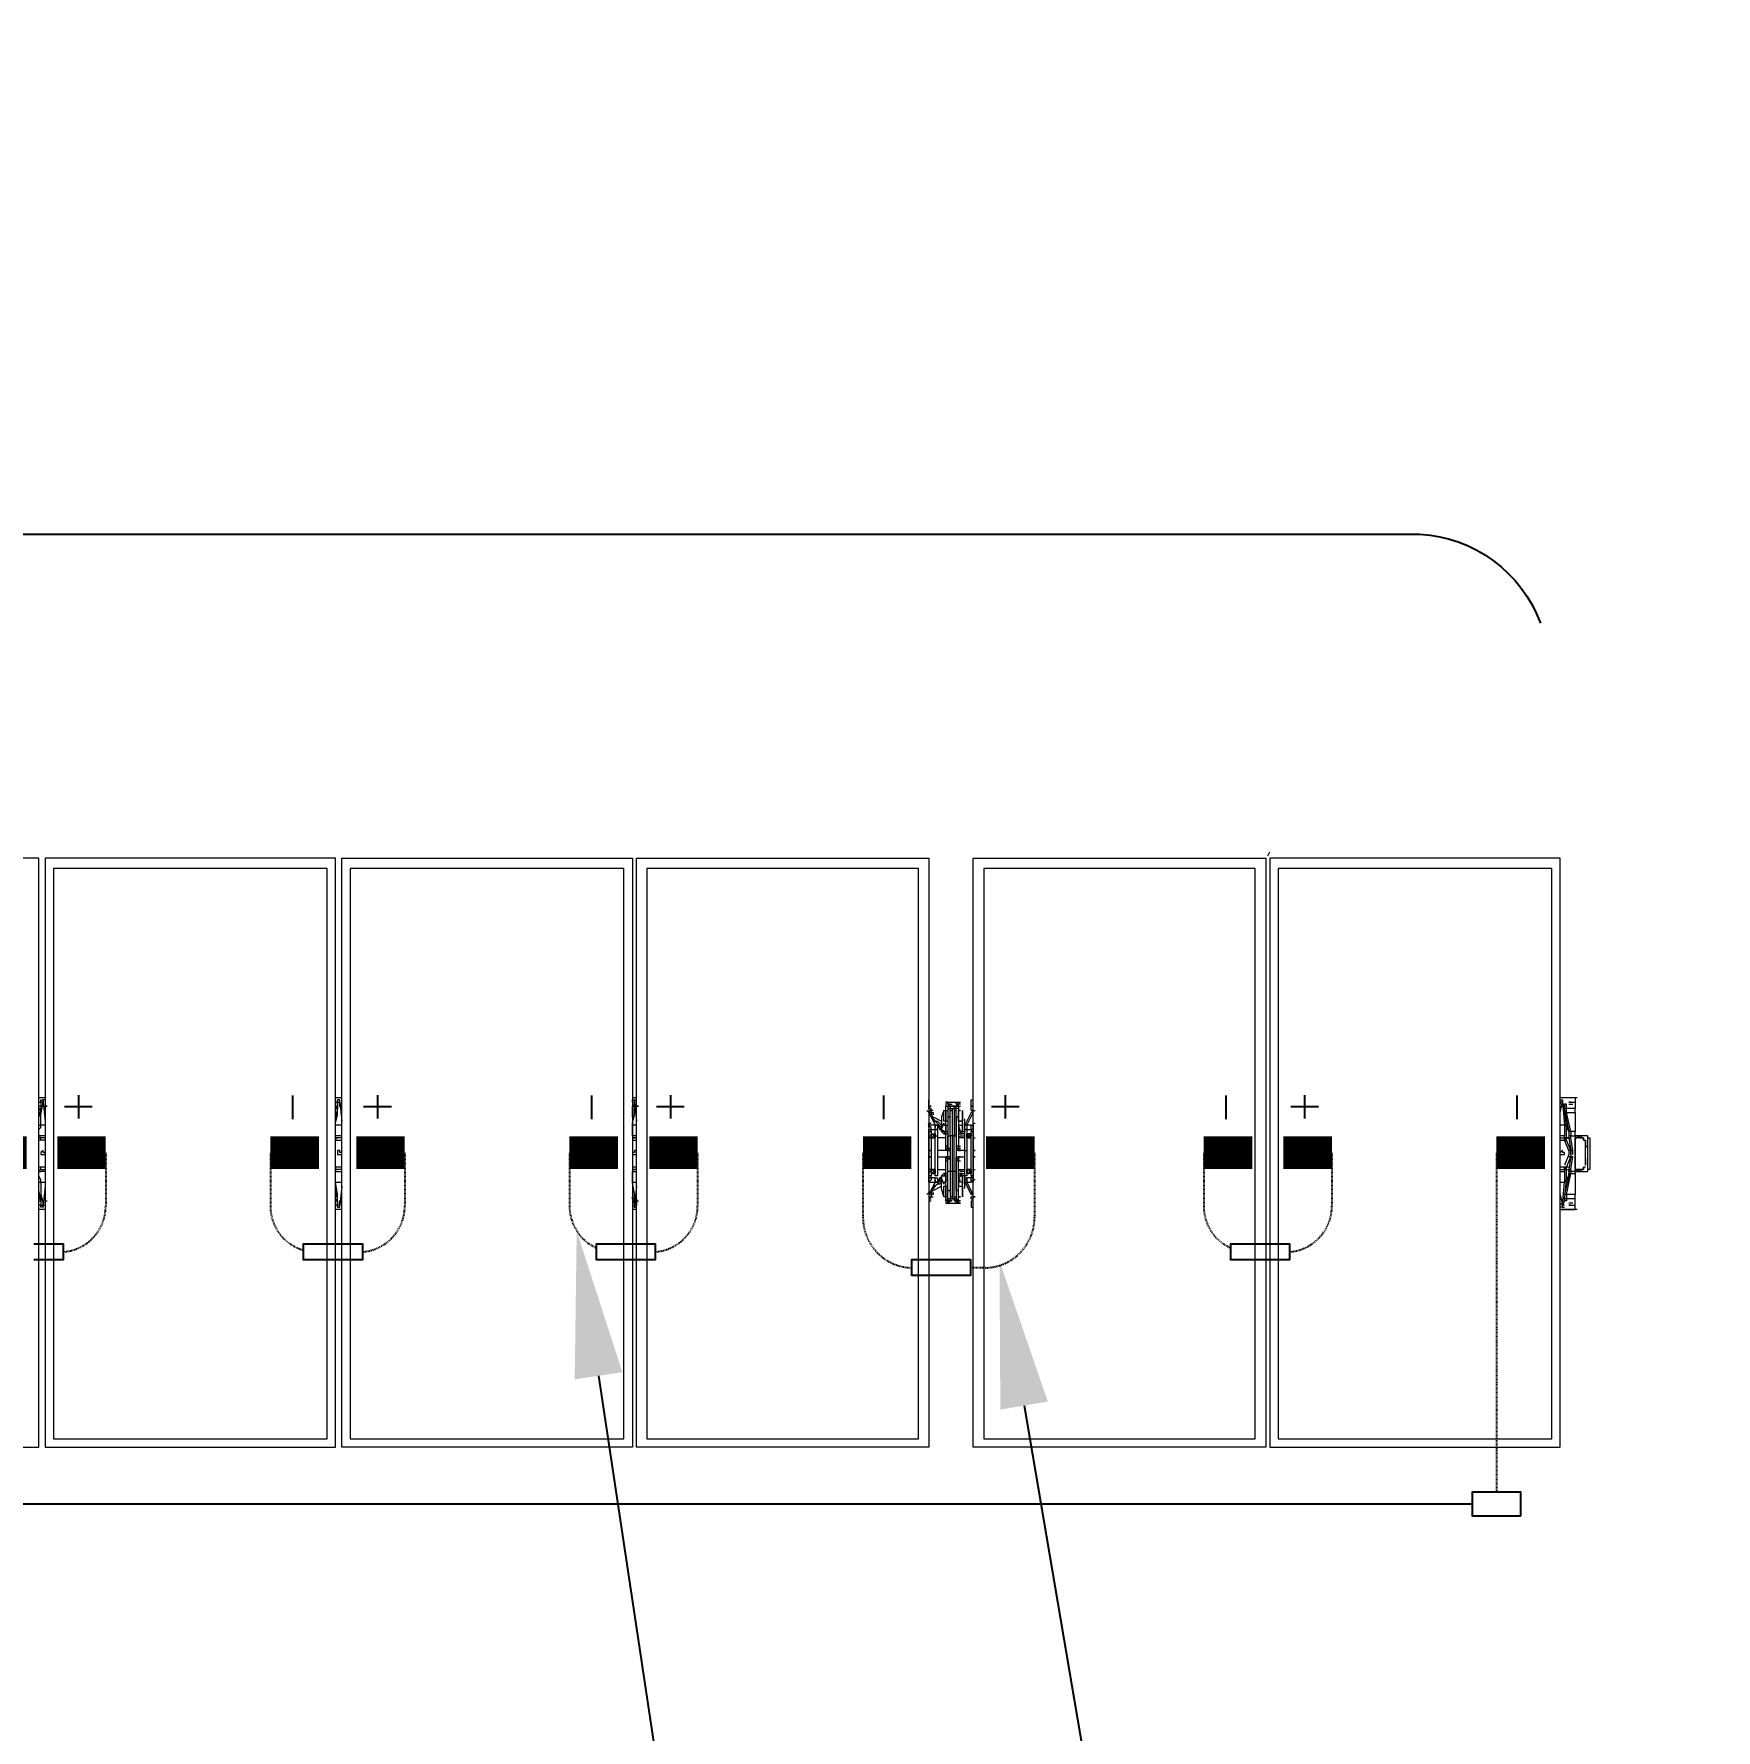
# Model space of a CAD drawing. Header units: feet. Extents: x -13743 to 68376, y -48 to 67763.
# Drawn here: x 4579.1 to 4837.6, y 7009.7 to 7270.4 of the extents above; entities that cross this region are included whole.
import ezdxf
from ezdxf import colors
from ezdxf.entities.mleader import LeaderData, LeaderLine
from ezdxf.enums import TextEntityAlignment as Align
from ezdxf.lldxf.tags import DXFTag
from ezdxf.math import Vec2, Vec3

# ---------------------------------------------------------------- set-up
doc = ezdxf.new("R2018")
doc.units = ezdxf.units.FT
doc.header["$MEASUREMENT"] = 0
doc.linetypes.add('HIDDEN', pattern=[0.375, 0.25, -0.125])
for name, color, linetype in [('E-DC HARNESS-NEG', 170, 'DC HARNESS CABLE'), ('E-HARN-COMP', 8, 'Continuous'), ('E-TRNK-CABL-NEG', 6, 'HIDDEN'), ('E-TRUNK-CABLE-POS', 6, 'HIDDEN'), ('G-ANNO-TEXT', 1, 'Continuous'), ('Polarity-Text', 7, 'Continuous')]:
    doc.layers.add(name, color=color, linetype=linetype)
doc.styles.add('NEI-A', font='arial.ttf')
doc.styles.get("Standard").update_dxf_attribs({"font": 'arial.ttf'})
tags = doc.linetypes.add('DC HARNESS CABLE', pattern='A,0.5,-0.2,["DH",Standard,S=0.1,R=0,X=-0.1,Y=-0.05],-0.2', length=0.9).pattern_tags.tags
tags[6] = DXFTag(74, 10)

# ---------------------------------------------------------------- blocks, each defined once
blk = doc.blocks.new('A$Cc93f9aa1')
at = {"color": 2, "lineweight": 5}
blk.add_lwpolyline([(13.0495, 0.4683), (13.0511, 0.4716)], dxfattribs=at)
at = {"lineweight": 5}
for points in [[(11.8462, 0), (12.0762, 0), (12.0762, 0.4666), (11.8462, 0.4666)], [(12.0812, 0), (12.3112, 0), (12.3112, 0.4666), (12.0812, 0.4666)], [(12.3045, 0.0067), (12.3045, 0.4583), (12.0878, 0.4583), (12.0878, 0.0067)], [(12.5462, 0), (12.3162, 0), (12.3162, 0.4666), (12.5462, 0.4666)], [(12.5395, 0.0067), (12.5395, 0.4583), (12.3228, 0.4583), (12.3228, 0.0067)], [(12.7811, 0.4666), (12.7811, 0), (12.5495, 0), (12.5495, 0.4666)], [(12.7728, 0.4583), (12.5578, 0.4583), (12.5578, 0.0067), (12.7728, 0.0067)], [(12.8161, 0.4666), (13.0478, 0.4666), (13.0478, 0), (12.8161, 0)], [(12.8245, 0.4583), (12.8245, 0.0067), (13.0395, 0.0067), (13.0395, 0.4583)], [(13.2811, 0.4666), (13.0511, 0.4666), (13.0511, 0), (13.2811, 0)], [(13.0578, 0.4583), (13.0578, 0.0067), (13.2745, 0.0067), (13.2745, 0.4583)], [(12.7978, 0.2717), (12.7961, 0.2717)], [(12.7928, 0.2667), (12.7945, 0.2667), (12.7945, 0.2583), (12.7928, 0.2583)], [(12.7978, 0.2617), (12.7961, 0.2617)], [(12.8045, 0.2617), (12.8028, 0.2617)], [(12.7828, 0.245), (12.7811, 0.245)], [(12.7845, 0.2483), (12.7861, 0.2483), (12.7861, 0.245), (12.7845, 0.245), (12.7828, 0.2467), (12.7828, 0.2483)], [(12.7845, 0.2483), (12.7828, 0.2467), (12.7845, 0.245), (12.7861, 0.2467)], [(12.7861, 0.2467), (12.7845, 0.2467)], [(12.7945, 0.2483), (12.7928, 0.2483), (12.7911, 0.25), (12.7928, 0.2483)], [(12.7978, 0.2467), (12.7978, 0.2183), (12.7961, 0.2183), (12.7961, 0.2467)], [(12.8011, 0.2183), (12.8011, 0.2467), (12.8028, 0.2467), (12.8028, 0.2183)], [(12.8128, 0.2483), (12.8111, 0.2467), (12.8128, 0.245), (12.8145, 0.2467)], [(13.2895, 0.25), (13.2878, 0.25)], [(12.0795, 0.235), (12.0778, 0.2333), (12.0778, 0.2317), (12.0812, 0.2317), (12.0812, 0.2333), (12.0795, 0.2333)], [(12.3145, 0.235), (12.3128, 0.235), (12.3128, 0.2317), (12.3162, 0.2317), (12.3162, 0.2333), (12.3145, 0.2333)], [(12.5478, 0.235), (12.5478, 0.2333), (12.5462, 0.2333), (12.5462, 0.2317), (12.5478, 0.2317), (12.5495, 0.2317), (12.5495, 0.2333), (12.5495, 0.235)], [(12.7828, 0.235), (12.7811, 0.235)], [(12.7828, 0.23), (12.7811, 0.23)], [(12.7978, 0.2367), (12.7961, 0.2367)], [(12.7978, 0.23), (12.7961, 0.23)], [(12.7978, 0.23), (12.7961, 0.23)], [(12.8061, 0.23), (12.8045, 0.23)], [(12.8061, 0.23), (12.8045, 0.23)], [(12.8178, 0.235), (12.8161, 0.235)], [(12.8178, 0.23), (12.8161, 0.23)], [(13.2911, 0.23), (13.2895, 0.23), (13.2878, 0.22), (13.2895, 0.22)], [(12.7828, 0.22), (12.7811, 0.22)], [(12.7861, 0.2167), (12.7861, 0.2183), (12.7861, 0.22), (12.7845, 0.22), (12.7828, 0.22), (12.7828, 0.2183), (12.7828, 0.2167), (12.7845, 0.2167)], [(12.7845, 0.22), (12.7828, 0.2183), (12.7845, 0.2167), (12.7861, 0.2183)], [(12.7861, 0.2183), (12.7845, 0.2183)], [(12.7861, 0.2183), (12.7845, 0.2183)], [(12.7911, 0.2133), (12.7911, 0.215), (12.7945, 0.215), (12.7945, 0.2117), (12.7945, 0.21), (12.7928, 0.21), (12.7928, 0.2083)], [(12.7961, 0.2167), (12.7945, 0.2167)], [(12.8128, 0.22), (12.8111, 0.2183), (12.8128, 0.2167), (12.8145, 0.2183)], [(13.2961, 0.22), (13.2945, 0.22)], [(12.7978, 0.2033), (12.7961, 0.2033)], [(12.8145, 0.21), (12.8145, 0.2133), (12.8161, 0.2133), (12.8161, 0.2117)], [(12.7961, 0.1967), (12.7961, 0.195), (12.7945, 0.195)], [(12.7995, 0.1967), (12.7978, 0.1967)], [(12.7995, 0.195), (12.7978, 0.195)], [(12.8028, 0.195), (12.8011, 0.195)]]:
    blk.add_lwpolyline(points, close=True, dxfattribs=at)
for points in [[(12.0812, 0.2767), (12.0762, 0.2767)], [(12.0762, 0.255), (12.0778, 0.255), (12.0778, 0.2633), (12.0795, 0.2733)], [(12.0812, 0.275), (12.0795, 0.275), (12.0795, 0.2733), (12.0778, 0.2733), (12.0778, 0.27), (12.0778, 0.2683)], [(12.0795, 0.27), (12.0795, 0.2733), (12.0795, 0.275)], [(12.3162, 0.2767), (12.3112, 0.2767)], [(12.3128, 0.255), (12.3112, 0.255), (12.3112, 0.2567), (12.3128, 0.2633), (12.3128, 0.2733), (12.3128, 0.27), (12.3112, 0.2683)], [(12.3145, 0.27), (12.3145, 0.2733), (12.3145, 0.275), (12.3128, 0.275), (12.3128, 0.2733), (12.3145, 0.2733)], [(12.5495, 0.2767), (12.5462, 0.2767)], [(12.5478, 0.255), (12.5462, 0.255), (12.5462, 0.2567), (12.5478, 0.2633), (12.5478, 0.2733), (12.5478, 0.275), (12.5478, 0.2733), (12.5478, 0.2717), (12.5462, 0.27), (12.5462, 0.2683)], [(12.5478, 0.275), (12.5495, 0.275)], [(12.5495, 0.27), (12.5495, 0.2733)], [(12.7811, 0.2667), (12.7828, 0.2667), (12.7828, 0.2683), (12.7811, 0.2683), (12.7811, 0.27), (12.7811, 0.275)], [(12.7811, 0.27), (12.7811, 0.27)], [(12.8045, 0.2683), (12.8028, 0.2683), (12.8011, 0.2683), (12.8011, 0.27), (12.7995, 0.27), (12.7978, 0.27), (12.7995, 0.27), (12.7978, 0.27), (12.7961, 0.2717), (12.7961, 0.2733), (12.7945, 0.2733), (12.7945, 0.27), (12.7961, 0.27), (12.7961, 0.2683), (12.7978, 0.2683), (12.7995, 0.2683), (12.7995, 0.2667)], [(12.7961, 0.27), (12.7945, 0.27), (12.7961, 0.27), (12.7978, 0.27), (12.7961, 0.27), (12.7978, 0.27), (12.7978, 0.2683), (12.7961, 0.2683), (12.7961, 0.2467)], [(12.7961, 0.2383), (12.7945, 0.2383), (12.7945, 0.2617), (12.7945, 0.27)], [(12.7961, 0.2733), (12.7978, 0.2733), (12.8028, 0.2733), (12.8045, 0.2733), (12.8061, 0.2733)], [(12.7961, 0.27), (12.7961, 0.27)], [(12.7978, 0.2717), (12.7995, 0.2717)], [(12.7978, 0.2667), (12.7995, 0.2667), (12.7995, 0.2467), (12.7978, 0.2467), (12.7978, 0.2683), (12.7995, 0.2683), (12.8011, 0.2683), (12.8028, 0.2683), (12.8028, 0.27), (12.8011, 0.27), (12.8028, 0.27), (12.8011, 0.27), (12.8028, 0.27), (12.8045, 0.27), (12.8028, 0.27), (12.8045, 0.27), (12.8061, 0.27)], [(12.8061, 0.2717), (12.8045, 0.2717), (12.8028, 0.27), (12.8045, 0.27), (12.8045, 0.2733), (12.8045, 0.2717)], [(12.8028, 0.2717), (12.8045, 0.2717), (12.8028, 0.2717)], [(12.8045, 0.27), (12.8045, 0.2617), (12.8045, 0.2383), (12.8028, 0.2383)], [(12.8028, 0.27), (12.8028, 0.27)], [(12.8111, 0.255), (12.8095, 0.255), (12.8111, 0.255), (12.8111, 0.2533), (12.8111, 0.2517), (12.8145, 0.2517), (12.8145, 0.255), (12.8111, 0.255), (12.8161, 0.265), (12.8145, 0.265), (12.8161, 0.2667), (12.8145, 0.2667), (12.8145, 0.27), (12.8145, 0.275), (12.8161, 0.275)], [(12.8145, 0.27), (12.8145, 0.27)], [(13.2928, 0.2767), (13.2811, 0.2767)], [(13.2828, 0.27), (13.2828, 0.2733), (13.2811, 0.2733), (13.2811, 0.2717)], [(13.2945, 0.2767), (13.2928, 0.2767), (13.2928, 0.2683), (13.2861, 0.2683), (13.2861, 0.2717), (13.2845, 0.2717), (13.2845, 0.27), (13.2828, 0.2733), (13.2845, 0.255), (13.2861, 0.255), (13.2861, 0.2533), (13.2845, 0.27), (13.2845, 0.2683), (13.2845, 0.2667), (13.2861, 0.265), (13.2861, 0.2683), (13.2845, 0.2683)], [(13.2828, 0.2733), (13.2828, 0.275), (13.2828, 0.2733)], [(13.2895, 0.2733), (13.2878, 0.2733), (13.2911, 0.2733), (13.2928, 0.2733)], [(13.2878, 0.2717), (13.2911, 0.2717)], [(12.7861, 0.2117), (12.7861, 0.2133), (12.7828, 0.2133), (12.7828, 0.2117), (12.7811, 0.21), (12.7811, 0.2133), (12.7828, 0.2133), (12.7828, 0.215), (12.7811, 0.215), (12.7811, 0.25), (12.7828, 0.25), (12.7828, 0.2517), (12.7828, 0.2533), (12.7811, 0.255), (12.7811, 0.2533), (12.7811, 0.255), (12.7811, 0.2517), (12.7861, 0.2517), (12.7861, 0.2533), (12.7861, 0.255), (12.7828, 0.265), (12.7811, 0.265), (12.7795, 0.2667)], [(12.7811, 0.2667), (12.7811, 0.2667)], [(12.7811, 0.265), (12.7861, 0.255), (12.7811, 0.255), (12.7811, 0.2567)], [(12.7845, 0.2667), (12.7828, 0.2667), (12.7828, 0.2633), (12.7828, 0.265), (12.7845, 0.265), (12.7845, 0.2633)], [(12.7845, 0.2617), (12.7911, 0.2583), (12.7911, 0.2567)], [(12.7861, 0.2583), (12.7911, 0.2533)], [(12.7928, 0.2667), (12.7911, 0.2617), (12.7911, 0.25), (12.7911, 0.2517)], [(12.7911, 0.26), (12.7911, 0.25), (12.7928, 0.25), (12.7945, 0.2483), (12.7961, 0.2483)], [(12.7945, 0.255), (12.7945, 0.25), (12.7928, 0.25), (12.7911, 0.2517), (12.7928, 0.2567), (12.7928, 0.255), (12.7945, 0.255), (12.7945, 0.2583)], [(12.7928, 0.2667), (12.7928, 0.2667)], [(12.7928, 0.26), (12.7928, 0.26)], [(12.7945, 0.2667), (12.7961, 0.2667)], [(12.8028, 0.2467), (12.8028, 0.2683), (12.8011, 0.2683), (12.8011, 0.2467), (12.7995, 0.2467), (12.7995, 0.2183), (12.7978, 0.2183), (12.7978, 0.1967), (12.7961, 0.1967), (12.7961, 0.2183)], [(12.8011, 0.2667), (12.8028, 0.2667)], [(12.8078, 0.2517), (12.8078, 0.25), (12.8078, 0.2617), (12.8078, 0.2667), (12.8078, 0.2583), (12.8045, 0.2583), (12.8045, 0.2667), (12.8061, 0.2667), (12.8045, 0.2667)], [(12.8045, 0.2583), (12.8045, 0.255), (12.8078, 0.255), (12.8078, 0.2567), (12.8078, 0.2583)], [(12.8078, 0.2567), (12.8078, 0.2517), (12.8078, 0.25), (12.8061, 0.25), (12.8045, 0.255)], [(12.8061, 0.2667), (12.8061, 0.2667)], [(12.8061, 0.25), (12.8061, 0.2483), (12.8078, 0.25), (12.8061, 0.2483), (12.8078, 0.25), (12.8095, 0.25), (12.8095, 0.26)], [(12.8078, 0.26), (12.8078, 0.26)], [(12.8145, 0.265), (12.8095, 0.255), (12.8111, 0.255), (12.8111, 0.2533)], [(12.8145, 0.2667), (12.8145, 0.2667)], [(12.8161, 0.2567), (12.8161, 0.255)], [(13.2845, 0.2667), (13.2878, 0.25), (13.2895, 0.25), (13.2861, 0.265), (13.2928, 0.265), (13.2928, 0.2683)], [(13.2928, 0.265), (13.2928, 0.25), (13.2895, 0.25), (13.2895, 0.2467), (13.2878, 0.2467), (13.2878, 0.245), (13.2861, 0.245), (13.2878, 0.245), (13.2895, 0.245), (13.2895, 0.2467), (13.2928, 0.2467), (13.2928, 0.25)], [(12.0812, 0.2467), (12.0778, 0.2467), (12.0762, 0.2467), (12.0762, 0.2517), (12.0778, 0.2533), (12.0778, 0.255)], [(12.0762, 0.2467), (12.0778, 0.2467)], [(12.0812, 0.245), (12.0778, 0.245), (12.0762, 0.245)], [(12.0812, 0.2433), (12.0778, 0.2433), (12.0762, 0.2433)], [(12.0778, 0.2433), (12.0778, 0.245)], [(12.3128, 0.2467), (12.3112, 0.2467), (12.3112, 0.255)], [(12.3162, 0.2467), (12.3112, 0.2467)], [(12.3162, 0.245), (12.3112, 0.245), (12.3128, 0.245)], [(12.3112, 0.245), (12.3112, 0.2433), (12.3162, 0.2433)], [(12.5478, 0.2467), (12.5462, 0.2467), (12.5462, 0.255)], [(12.5495, 0.2467), (12.5462, 0.2467)], [(12.5495, 0.245), (12.5462, 0.245), (12.5478, 0.245)], [(12.5462, 0.245), (12.5462, 0.2433), (12.5495, 0.2433)], [(12.7795, 0.255), (12.7795, 0.255)], [(12.7811, 0.25), (12.7811, 0.2517)], [(12.7811, 0.2467), (12.7828, 0.2467), (12.7828, 0.2483), (12.7845, 0.2483), (12.7861, 0.2483), (12.7861, 0.2467), (12.7878, 0.2467)], [(12.7828, 0.2483), (12.7828, 0.2483)], [(12.7828, 0.2467), (12.7828, 0.245), (12.7845, 0.245), (12.7861, 0.245), (12.7861, 0.2467), (12.7845, 0.2467), (12.7861, 0.2467), (12.7845, 0.2467), (12.7861, 0.2467), (12.7845, 0.2467), (12.7861, 0.2467), (12.7845, 0.2467)], [(12.7828, 0.2467), (12.7828, 0.2467)], [(12.7828, 0.245), (12.7828, 0.245)], [(12.7845, 0.2483), (12.7845, 0.2483)], [(12.7845, 0.245), (12.7845, 0.245)], [(12.7895, 0.2533), (12.7878, 0.2533), (12.7895, 0.2533), (12.7895, 0.2517), (12.7911, 0.2517), (12.7878, 0.255), (12.7878, 0.2517), (12.7861, 0.2517), (12.7878, 0.2517), (12.7878, 0.215), (12.7861, 0.215)], [(12.7861, 0.255), (12.7878, 0.255), (12.7861, 0.255), (12.7861, 0.2533)], [(12.7861, 0.2483), (12.7861, 0.2483)], [(12.7861, 0.2467), (12.7861, 0.2467)], [(12.7861, 0.245), (12.7861, 0.245)], [(12.7945, 0.245), (12.7878, 0.245)], [(12.7945, 0.2467), (12.7945, 0.2483), (12.7961, 0.2483), (12.7945, 0.2483), (12.7945, 0.25)], [(12.8095, 0.2483), (12.8045, 0.2483), (12.8061, 0.2483), (12.8078, 0.2483), (12.8061, 0.2483), (12.8078, 0.2483)], [(12.8095, 0.245), (12.8045, 0.245), (12.8061, 0.2467), (12.8095, 0.2467)], [(12.8145, 0.255), (12.8161, 0.255), (12.8161, 0.2533), (12.8161, 0.255), (12.8161, 0.2533), (12.8161, 0.2517), (12.8145, 0.2517), (12.8145, 0.25), (12.8161, 0.25), (12.8161, 0.215), (12.8145, 0.215), (12.8145, 0.2133), (12.8111, 0.2133), (12.8111, 0.2117), (12.8111, 0.21), (12.8095, 0.21), (12.8145, 0.2), (12.8161, 0.2), (12.8145, 0.2017)], [(12.8111, 0.215), (12.8095, 0.215), (12.8095, 0.2517), (12.8111, 0.2517), (12.8095, 0.2517), (12.8095, 0.255)], [(12.8095, 0.2517), (12.8095, 0.2517)], [(12.8111, 0.2517), (12.8111, 0.2517)], [(12.8111, 0.2467), (12.8111, 0.245), (12.8111, 0.2483), (12.8128, 0.2483), (12.8111, 0.2483), (12.8111, 0.2467), (12.8128, 0.2467), (12.8145, 0.2467), (12.8128, 0.245), (12.8111, 0.245), (12.8128, 0.245), (12.8145, 0.245), (12.8145, 0.2467), (12.8128, 0.2467), (12.8145, 0.2467), (12.8128, 0.2467), (12.8145, 0.2467), (12.8128, 0.2467), (12.8145, 0.2467), (12.8128, 0.2467), (12.8145, 0.2467), (12.8145, 0.2483), (12.8128, 0.2483), (12.8145, 0.2483), (12.8145, 0.2467)], [(12.8111, 0.2483), (12.8111, 0.2483)], [(12.8111, 0.2467), (12.8111, 0.2467)], [(12.8111, 0.245), (12.8111, 0.245)], [(12.8128, 0.2483), (12.8128, 0.2483)], [(12.8128, 0.245), (12.8128, 0.245)], [(12.8145, 0.2483), (12.8145, 0.2483)], [(12.8145, 0.2467), (12.8145, 0.2467)], [(12.8145, 0.245), (12.8145, 0.245)], [(12.8161, 0.2517), (12.8161, 0.25)], [(12.8161, 0.245), (12.8178, 0.245)], [(12.8178, 0.255), (12.8178, 0.255)], [(13.2845, 0.255), (13.2845, 0.2467), (13.2811, 0.2467)], [(13.2811, 0.245), (13.2845, 0.245), (13.2861, 0.245), (13.2861, 0.2533), (13.2878, 0.25), (13.2878, 0.2467)], [(13.2811, 0.2433), (13.2845, 0.2433), (13.2845, 0.245), (13.2845, 0.2433), (13.2845, 0.245)], [(13.2895, 0.2317), (13.2895, 0.235), (13.2861, 0.2433), (13.2861, 0.245), (13.2845, 0.245), (13.2845, 0.2467)], [(13.2878, 0.235), (13.2845, 0.2433), (13.2861, 0.2433), (13.2845, 0.2433), (13.2861, 0.2433), (13.2861, 0.245), (13.2845, 0.245), (13.2861, 0.245)], [(13.2878, 0.245), (13.2895, 0.235), (13.2911, 0.235), (13.2895, 0.235), (13.2895, 0.23), (13.2878, 0.23)], [(13.2911, 0.2317), (13.2911, 0.235), (13.2895, 0.245)], [(13.2945, 0.2467), (13.2928, 0.2467), (13.2945, 0.2467), (13.2961, 0.245), (13.2978, 0.245), (13.2961, 0.245), (13.2928, 0.245), (13.2928, 0.2183), (13.2945, 0.2183), (13.2945, 0.22), (13.2961, 0.22), (13.2961, 0.2183), (13.2961, 0.22), (13.2978, 0.22), (13.2995, 0.22), (13.2995, 0.2217)], [(13.2978, 0.2467), (13.2961, 0.2467), (13.2945, 0.2467), (13.2928, 0.2467), (13.2928, 0.245), (13.2945, 0.245)], [(13.2928, 0.2467), (13.2961, 0.2467), (13.2978, 0.2467), (13.2978, 0.245), (13.2995, 0.245), (13.2995, 0.2433), (13.3011, 0.2433)], [(13.2928, 0.22), (13.2928, 0.2233), (13.2928, 0.2417), (13.2928, 0.245)], [(13.3028, 0.2467), (13.2995, 0.2467), (13.2945, 0.2467), (13.2961, 0.2467), (13.2961, 0.245)], [(13.2995, 0.2433), (13.2995, 0.245), (13.2978, 0.245), (13.2961, 0.245), (13.2961, 0.2467)], [(13.2995, 0.245), (13.2978, 0.245)], [(13.3011, 0.2283), (13.3011, 0.2233), (13.3011, 0.2433), (13.3011, 0.2383)], [(13.3028, 0.245), (13.3045, 0.245), (13.3045, 0.22), (13.3028, 0.22)], [(12.7978, 0.235), (12.7961, 0.235), (12.7945, 0.235), (12.7945, 0.2367), (12.7945, 0.2383), (12.7945, 0.2367), (12.7961, 0.235), (12.7878, 0.235), (12.7878, 0.23), (12.7961, 0.23), (12.7945, 0.2283), (12.7945, 0.2267), (12.7945, 0.23), (12.7961, 0.23), (12.7945, 0.23)], [(12.8028, 0.23), (12.8095, 0.23), (12.8095, 0.235), (12.8028, 0.235)], [(12.8061, 0.235), (12.8045, 0.235), (12.8045, 0.2383), (12.8061, 0.2383)], [(12.8045, 0.2383), (12.8045, 0.2367), (12.8061, 0.2367), (12.8045, 0.2367), (12.8045, 0.235)], [(12.8045, 0.2267), (12.8045, 0.23), (12.8045, 0.2267), (12.8061, 0.2267)], [(12.8095, 0.235), (12.8111, 0.235)], [(13.2811, 0.2317), (13.2845, 0.2317), (13.2845, 0.2333), (13.2828, 0.2333), (13.2828, 0.235), (13.2811, 0.2333)], [(13.2895, 0.235), (13.2878, 0.235), (13.2878, 0.2317), (13.2845, 0.2233)], [(13.2878, 0.2217), (13.2861, 0.2217), (13.2895, 0.23), (13.2911, 0.23)], [(13.3011, 0.2267), (13.3011, 0.2283), (13.3011, 0.2383), (13.3028, 0.2383)], [(13.3011, 0.2367), (13.3011, 0.2383), (13.3011, 0.2367)], [(12.0812, 0.2217), (12.0778, 0.2217), (12.0762, 0.2217)], [(12.0762, 0.22), (12.0778, 0.22), (12.0812, 0.22)], [(12.0778, 0.21), (12.0778, 0.2117), (12.0762, 0.215), (12.0762, 0.2183), (12.0778, 0.2183), (12.0762, 0.2183)], [(12.0778, 0.22), (12.0778, 0.2217)], [(12.0812, 0.2183), (12.0778, 0.2183)], [(12.3162, 0.2217), (12.3112, 0.2217), (12.3112, 0.22)], [(12.3162, 0.22), (12.3112, 0.22), (12.3128, 0.22)], [(12.3145, 0.1917), (12.3128, 0.1917), (12.3128, 0.2), (12.3112, 0.21), (12.3112, 0.2183), (12.3128, 0.2183)], [(12.3112, 0.2183), (12.3162, 0.2183)], [(12.5495, 0.2217), (12.5462, 0.2217), (12.5462, 0.22)], [(12.5495, 0.22), (12.5462, 0.22), (12.5478, 0.22)], [(12.5478, 0.1917), (12.5478, 0.2), (12.5462, 0.21), (12.5462, 0.2183), (12.5478, 0.2183)], [(12.5462, 0.2183), (12.5495, 0.2183)], [(12.7811, 0.2183), (12.7828, 0.2183), (12.7828, 0.22), (12.7845, 0.22), (12.7861, 0.22), (12.7861, 0.2183), (12.7861, 0.2167), (12.7845, 0.2167), (12.7828, 0.2183)], [(12.7811, 0.2133), (12.7811, 0.215)], [(12.7828, 0.22), (12.7828, 0.22)], [(12.7828, 0.2183), (12.7828, 0.2183)], [(12.7828, 0.2167), (12.7828, 0.2167)], [(12.7845, 0.22), (12.7845, 0.22)], [(12.7845, 0.2183), (12.7861, 0.2183)], [(12.7845, 0.2183), (12.7861, 0.2183)], [(12.7845, 0.2183), (12.7861, 0.2183)], [(12.7845, 0.2183), (12.7861, 0.2183)], [(12.7845, 0.2183), (12.7861, 0.2183)], [(12.7845, 0.2167), (12.7845, 0.2167)], [(12.7861, 0.22), (12.7861, 0.22)], [(12.7861, 0.2183), (12.7861, 0.2183)], [(12.7861, 0.2167), (12.7861, 0.2167)], [(12.7861, 0.215), (12.7861, 0.215)], [(12.7878, 0.22), (12.7945, 0.22)], [(12.7878, 0.215), (12.7878, 0.215)], [(12.7911, 0.205), (12.7911, 0.215), (12.7928, 0.2167), (12.7945, 0.2167), (12.7928, 0.2167), (12.7911, 0.215)], [(12.7928, 0.1983), (12.7911, 0.205), (12.7911, 0.215), (12.7911, 0.2133)], [(12.7945, 0.215), (12.7945, 0.2167), (12.7928, 0.215)], [(12.7945, 0.195), (12.7945, 0.1933), (12.7961, 0.1933), (12.7961, 0.195), (12.7945, 0.195), (12.7945, 0.2033), (12.7945, 0.2267), (12.7961, 0.2267)], [(12.7961, 0.2167), (12.7945, 0.2167), (12.7945, 0.2183)], [(12.7961, 0.1933), (12.8028, 0.1933), (12.8045, 0.1933), (12.8028, 0.1933), (12.8028, 0.195), (12.8011, 0.195), (12.8028, 0.195), (12.8045, 0.195), (12.8045, 0.2033), (12.8028, 0.2033), (12.8045, 0.2033), (12.8045, 0.2267), (12.8028, 0.2267)], [(12.8028, 0.2183), (12.8028, 0.1967), (12.8011, 0.1967), (12.8011, 0.2183), (12.7995, 0.2183), (12.7995, 0.1983), (12.7978, 0.1983)], [(12.8095, 0.2183), (12.8061, 0.2183), (12.8045, 0.22), (12.8095, 0.22)], [(12.8095, 0.205), (12.8095, 0.215), (12.8078, 0.215), (12.8061, 0.2167), (12.8045, 0.2167), (12.8095, 0.2167)], [(12.8045, 0.21), (12.8045, 0.2067), (12.8078, 0.2067), (12.8078, 0.2083), (12.8078, 0.21), (12.8061, 0.21), (12.8045, 0.2117), (12.8061, 0.215), (12.8078, 0.215), (12.8078, 0.2083)], [(12.8061, 0.215), (12.8061, 0.2167), (12.8078, 0.2167), (12.8061, 0.2167), (12.8078, 0.215), (12.8061, 0.2167), (12.8078, 0.2167)], [(12.8078, 0.2067), (12.8078, 0.1983), (12.8078, 0.215), (12.8078, 0.2133)], [(12.8095, 0.215), (12.8095, 0.215)], [(12.8128, 0.2183), (12.8145, 0.2183), (12.8128, 0.2183), (12.8145, 0.2183), (12.8128, 0.2183), (12.8145, 0.2183), (12.8128, 0.2183), (12.8145, 0.2183), (12.8128, 0.2183), (12.8145, 0.2183), (12.8145, 0.22), (12.8128, 0.22), (12.8111, 0.22), (12.8111, 0.2183), (12.8111, 0.2167), (12.8128, 0.2167), (12.8145, 0.2183), (12.8145, 0.2167), (12.8128, 0.2167), (12.8111, 0.2167), (12.8111, 0.2183), (12.8111, 0.22), (12.8128, 0.22), (12.8145, 0.22), (12.8145, 0.2183)], [(12.8111, 0.22), (12.8111, 0.22)], [(12.8111, 0.2183), (12.8111, 0.2183)], [(12.8111, 0.2167), (12.8111, 0.2167)], [(12.8111, 0.215), (12.8111, 0.215)], [(12.8128, 0.22), (12.8128, 0.22)], [(12.8128, 0.2167), (12.8128, 0.2167)], [(12.8145, 0.22), (12.8145, 0.22)], [(12.8145, 0.2183), (12.8145, 0.2183)], [(12.8145, 0.2167), (12.8145, 0.2167)], [(12.8161, 0.22), (12.8178, 0.22)], [(12.8161, 0.215), (12.8161, 0.2133)], [(13.2861, 0.2217), (13.2845, 0.2217), (13.2845, 0.22), (13.2845, 0.2217), (13.2811, 0.2217)], [(13.2811, 0.22), (13.2845, 0.22), (13.2861, 0.22), (13.2878, 0.22)], [(13.2811, 0.2183), (13.2845, 0.2183)], [(13.2828, 0.1917), (13.2845, 0.21), (13.2861, 0.2117), (13.2861, 0.22), (13.2878, 0.22), (13.2895, 0.22), (13.2895, 0.2183), (13.2878, 0.2183), (13.2878, 0.22), (13.2878, 0.215), (13.2878, 0.2167), (13.2895, 0.2167), (13.2878, 0.2167), (13.2878, 0.215), (13.2845, 0.2), (13.2861, 0.2), (13.2895, 0.2167), (13.2928, 0.2167), (13.2928, 0.2)], [(13.2845, 0.2217), (13.2845, 0.22), (13.2861, 0.22), (13.2861, 0.2217), (13.2845, 0.2217), (13.2861, 0.2217), (13.2845, 0.22), (13.2861, 0.22), (13.2845, 0.22), (13.2845, 0.2183), (13.2845, 0.21)], [(13.2845, 0.1967), (13.2845, 0.195), (13.2861, 0.2117), (13.2878, 0.215), (13.2895, 0.215)], [(13.2928, 0.2167), (13.2928, 0.2183), (13.2895, 0.2183), (13.2895, 0.2167)], [(13.3011, 0.2217), (13.2995, 0.2217), (13.2995, 0.22), (13.2978, 0.22), (13.2978, 0.2183), (13.2961, 0.2183), (13.2928, 0.2183), (13.2945, 0.2183), (13.2995, 0.2183), (13.3028, 0.2183)], [(13.2945, 0.22), (13.2928, 0.22), (13.2961, 0.22), (13.2978, 0.22), (13.2961, 0.22), (13.2978, 0.22), (13.2995, 0.22)], [(13.2928, 0.2183), (13.2945, 0.2183)], [(12.0762, 0.21), (12.0778, 0.21), (12.0778, 0.2), (12.0795, 0.1933), (12.0795, 0.1917), (12.0812, 0.1917)], [(12.7795, 0.21), (12.7795, 0.21)], [(12.7811, 0.2017), (12.7795, 0.2)], [(12.7811, 0.2117), (12.7811, 0.21), (12.7861, 0.21), (12.7811, 0.2), (12.7828, 0.2), (12.7861, 0.21), (12.7861, 0.2117), (12.7861, 0.21), (12.7878, 0.21), (12.7911, 0.2133), (12.7895, 0.2133), (12.7895, 0.2117), (12.7878, 0.2117), (12.7895, 0.2117)], [(12.7845, 0.2017), (12.7845, 0.2), (12.7828, 0.2), (12.7828, 0.2017), (12.7828, 0.1983), (12.7845, 0.1983)], [(12.7845, 0.2033), (12.7911, 0.2067), (12.7911, 0.2083)], [(12.7861, 0.2133), (12.7878, 0.2133), (12.7878, 0.21), (12.7861, 0.21)], [(12.7861, 0.2067), (12.7911, 0.2117)], [(12.7945, 0.2067), (12.7945, 0.1983), (12.7928, 0.1983), (12.7928, 0.2067), (12.7945, 0.2067), (12.7945, 0.21)], [(12.7928, 0.205), (12.7928, 0.205)], [(12.8045, 0.1983), (12.8061, 0.1983), (12.8045, 0.1983), (12.8045, 0.2067)], [(12.8078, 0.205), (12.8078, 0.205)], [(12.8111, 0.2117), (12.8095, 0.2117), (12.8095, 0.21), (12.8095, 0.2133), (12.8111, 0.2133)], [(12.8095, 0.21), (12.8111, 0.21)], [(12.8161, 0.2), (12.8111, 0.21), (12.8145, 0.21)], [(12.8178, 0.2117), (12.8161, 0.2117), (12.8161, 0.21)], [(12.8178, 0.21), (12.8178, 0.21)], [(12.0812, 0.1883), (12.0762, 0.1883)], [(12.0778, 0.1967), (12.0778, 0.195), (12.0778, 0.1917), (12.0795, 0.1917), (12.0795, 0.19), (12.0795, 0.1917), (12.0795, 0.195)], [(12.3112, 0.1967), (12.3128, 0.195), (12.3128, 0.19), (12.3145, 0.19), (12.3145, 0.1917), (12.3145, 0.195)], [(12.3162, 0.1883), (12.3112, 0.1883)], [(12.5462, 0.1967), (12.5462, 0.195), (12.5478, 0.1933), (12.5478, 0.19), (12.5495, 0.19)], [(12.5495, 0.1883), (12.5462, 0.1883)], [(12.5495, 0.195), (12.5495, 0.1917), (12.5478, 0.1917), (12.5478, 0.19)], [(12.7811, 0.1983), (12.7828, 0.1983), (12.7811, 0.1967)], [(12.7811, 0.1983), (12.7811, 0.1983)], [(12.7811, 0.195), (12.7811, 0.19)], [(12.7811, 0.195), (12.7811, 0.195)], [(12.7945, 0.1983), (12.7961, 0.1983)], [(12.7978, 0.1933), (12.7961, 0.1933), (12.7978, 0.1933), (12.7961, 0.1933), (12.7978, 0.195), (12.7995, 0.195), (12.7978, 0.195), (12.7978, 0.1967)], [(12.7978, 0.195), (12.7961, 0.195), (12.7961, 0.1967)], [(12.7995, 0.1983), (12.7995, 0.1967), (12.8011, 0.1967), (12.8028, 0.1967), (12.8011, 0.1967), (12.8011, 0.195), (12.8028, 0.195), (12.8045, 0.1933), (12.8061, 0.1933), (12.8045, 0.1933), (12.8028, 0.1933)], [(12.8011, 0.1983), (12.8028, 0.1983)], [(12.8028, 0.195), (12.8028, 0.1967), (12.8028, 0.195), (12.8045, 0.195), (12.8045, 0.1933)], [(12.8061, 0.195), (12.8045, 0.195), (12.8028, 0.1967)], [(12.8145, 0.1967), (12.8145, 0.1983), (12.8161, 0.1983)], [(12.8145, 0.1983), (12.8145, 0.1983)], [(12.8145, 0.195), (12.8145, 0.19), (12.8161, 0.19)], [(13.2811, 0.1933), (13.2828, 0.1917), (13.2828, 0.19), (13.2845, 0.19)], [(13.2811, 0.1883), (13.2928, 0.1883)], [(13.2945, 0.1883), (13.2928, 0.1883), (13.2928, 0.1967), (13.2861, 0.1967), (13.2861, 0.195), (13.2845, 0.195), (13.2828, 0.1917), (13.2828, 0.19)], [(13.2845, 0.1917), (13.2828, 0.1917), (13.2828, 0.195)], [(13.2928, 0.1967), (13.2928, 0.2), (13.2861, 0.2), (13.2861, 0.1967), (13.2845, 0.1967), (13.2845, 0.1983)], [(13.2911, 0.1933), (13.2878, 0.1933)], [(13.2895, 0.1917), (13.2878, 0.1917), (13.2911, 0.1917), (13.2928, 0.1917)]]:
    blk.add_lwpolyline(points, dxfattribs=at)
at = {"color": 8, "lineweight": 5, "true_color": 0x808080}
for points in [[(12.0812, 0.2767), (12.0762, 0.2767)], [(12.0762, 0.2733), (12.0778, 0.2733), (12.0778, 0.275), (12.0795, 0.275)], [(12.0762, 0.27), (12.0778, 0.27), (12.0778, 0.2683), (12.0762, 0.2617)], [(12.0795, 0.2733), (12.0795, 0.2733)], [(12.0795, 0.2733), (12.0812, 0.2583)], [(12.0812, 0.2683), (12.0812, 0.27)], [(12.3162, 0.2767), (12.3112, 0.2767)], [(12.3112, 0.2733), (12.3128, 0.2733), (12.3128, 0.275)], [(12.3112, 0.27), (12.3128, 0.27), (12.3128, 0.2683), (12.3112, 0.2617)], [(12.3145, 0.2733), (12.3145, 0.2733)], [(12.3145, 0.2733), (12.3162, 0.2583)], [(12.3162, 0.2683), (12.3145, 0.27)], [(12.5495, 0.2767), (12.5462, 0.2767)], [(12.5462, 0.2733), (12.5462, 0.275), (12.5478, 0.275)], [(12.5462, 0.2617), (12.5462, 0.27), (12.5478, 0.27)], [(12.5478, 0.2733), (12.5495, 0.2583)], [(12.5495, 0.2733), (12.5495, 0.2733)], [(12.5495, 0.2683), (12.5495, 0.27)], [(12.7945, 0.2617), (12.7945, 0.27)], [(12.7961, 0.2733), (12.7961, 0.2717)], [(12.7961, 0.2717), (12.7961, 0.2717)], [(12.7961, 0.27), (12.7978, 0.27), (12.7995, 0.27), (12.7978, 0.27), (12.7995, 0.27), (12.8011, 0.27), (12.8028, 0.27), (12.8011, 0.27)], [(12.8028, 0.2717), (12.8028, 0.2733)], [(12.8028, 0.2717), (12.8028, 0.2717)], [(12.8028, 0.27), (12.8045, 0.27), (12.8045, 0.2617)], [(13.2928, 0.2767), (13.2811, 0.2767)], [(13.2811, 0.275), (13.2828, 0.275)], [(13.2811, 0.265), (13.2828, 0.2733)], [(12.0762, 0.2683), (12.0778, 0.2683), (12.0762, 0.2667)], [(12.3112, 0.2667), (12.3112, 0.2683), (12.3128, 0.2683)], [(12.5462, 0.2667), (12.5462, 0.2683)], [(12.7795, 0.2567), (12.7795, 0.2567)], [(12.7811, 0.2567), (12.7828, 0.2567)], [(12.7845, 0.26), (12.7861, 0.2583), (12.7878, 0.2583), (12.7895, 0.2567), (12.7911, 0.255)], [(12.7945, 0.2583), (12.7961, 0.2583)], [(12.7961, 0.2617), (12.7961, 0.2383), (12.7961, 0.235), (12.7978, 0.235)], [(12.8028, 0.2617), (12.8028, 0.2383), (12.8028, 0.235)], [(12.8045, 0.2583), (12.8061, 0.2583)], [(12.8161, 0.2667), (12.8178, 0.2667)], [(12.8161, 0.2567), (12.8178, 0.2567)], [(12.8161, 0.2567), (12.8161, 0.2567)], [(12.0812, 0.255), (12.0778, 0.255)], [(12.3162, 0.255), (12.3112, 0.255)], [(12.5495, 0.255), (12.5462, 0.255)], [(12.7828, 0.25), (12.7828, 0.2483)], [(12.7828, 0.245), (12.7828, 0.22)], [(12.7861, 0.2483), (12.7861, 0.2517)], [(12.7861, 0.22), (12.7861, 0.245)], [(12.7945, 0.255), (12.7961, 0.255)], [(12.7945, 0.25), (12.7961, 0.25)], [(12.8045, 0.255), (12.8061, 0.255)], [(12.8045, 0.25), (12.8061, 0.25)], [(12.8111, 0.2517), (12.8111, 0.2483)], [(12.8111, 0.245), (12.8111, 0.22)], [(12.8145, 0.2483), (12.8145, 0.25)], [(12.8145, 0.22), (12.8145, 0.245)], [(13.2845, 0.255), (13.2811, 0.255)], [(13.2961, 0.245), (13.2978, 0.245)], [(13.3028, 0.2467), (13.3028, 0.2183)], [(12.7961, 0.2033), (12.7961, 0.2267), (12.7961, 0.23), (12.7978, 0.23)], [(12.8028, 0.2033), (12.8028, 0.23)], [(12.8045, 0.235), (12.8061, 0.235)], [(12.8045, 0.23), (12.8061, 0.23)], [(12.7828, 0.2167), (12.7828, 0.215)], [(12.7861, 0.215), (12.7861, 0.2167)], [(12.7945, 0.215), (12.7961, 0.215)], [(12.8061, 0.215), (12.8045, 0.215)], [(12.8111, 0.2167), (12.8111, 0.215)], [(12.8145, 0.215), (12.8145, 0.2167)], [(13.2961, 0.22), (13.2978, 0.22)], [(12.0762, 0.195), (12.0778, 0.195), (12.0778, 0.1967), (12.0762, 0.2033)], [(12.0778, 0.21), (12.0812, 0.21)], [(12.0812, 0.2067), (12.0795, 0.1917)], [(12.3112, 0.21), (12.3162, 0.21)], [(12.3112, 0.195), (12.3128, 0.195), (12.3128, 0.1967), (12.3112, 0.2033)], [(12.3162, 0.2067), (12.3145, 0.1917)], [(12.5462, 0.21), (12.5495, 0.21)], [(12.5462, 0.2033), (12.5462, 0.195), (12.5478, 0.195)], [(12.5495, 0.2067), (12.5478, 0.1917)], [(12.7795, 0.2083), (12.7795, 0.2083)], [(12.7811, 0.21), (12.7811, 0.2083)], [(12.7911, 0.21), (12.7895, 0.2083), (12.7878, 0.2083), (12.7861, 0.2067), (12.7845, 0.205)], [(12.7945, 0.2117), (12.7961, 0.2117)], [(12.7945, 0.2067), (12.7961, 0.2067)], [(12.7945, 0.195), (12.7945, 0.2033)], [(12.8011, 0.195), (12.8028, 0.195), (12.8045, 0.195), (12.8028, 0.195), (12.8045, 0.195), (12.8045, 0.2033)], [(12.8045, 0.2117), (12.8061, 0.2117)], [(12.8045, 0.2067), (12.8061, 0.2067)], [(12.8161, 0.2083), (12.8161, 0.21)], [(12.8161, 0.2083), (12.8161, 0.2083)], [(13.2811, 0.21), (13.2845, 0.21)], [(12.0762, 0.1967), (12.0778, 0.1967), (12.0762, 0.1983)], [(12.0795, 0.19), (12.0778, 0.19), (12.0778, 0.1917), (12.0762, 0.1917)], [(12.0812, 0.1883), (12.0762, 0.1883)], [(12.0795, 0.1917), (12.0795, 0.1917)], [(12.0812, 0.1967), (12.0812, 0.195), (12.0828, 0.195)], [(12.3112, 0.1967), (12.3112, 0.1983)], [(12.3128, 0.19), (12.3128, 0.1917), (12.3112, 0.1917)], [(12.3162, 0.1883), (12.3112, 0.1883)], [(12.3145, 0.195), (12.3162, 0.1967)], [(12.3145, 0.195), (12.3162, 0.195), (12.3145, 0.195)], [(12.3145, 0.1917), (12.3145, 0.1917)], [(12.5478, 0.1967), (12.5462, 0.1967), (12.5462, 0.1983)], [(12.5478, 0.19), (12.5462, 0.1917)], [(12.5495, 0.1883), (12.5462, 0.1883)], [(12.5495, 0.1967), (12.5495, 0.195), (12.5512, 0.195)], [(12.5495, 0.1917), (12.5495, 0.1917)], [(12.7811, 0.1983), (12.7828, 0.1983)], [(12.7811, 0.1967), (12.7828, 0.1967)], [(12.7811, 0.195), (12.7828, 0.195)], [(12.7961, 0.195), (12.7978, 0.195), (12.7995, 0.195)], [(12.7961, 0.1933), (12.7961, 0.1933)], [(12.7961, 0.1933), (12.7978, 0.1933)], [(12.7995, 0.1967), (12.8011, 0.1967), (12.8028, 0.1967)], [(12.8028, 0.1933), (12.8028, 0.1933)], [(12.8028, 0.1933), (12.8045, 0.1933)], [(12.8145, 0.1967), (12.8161, 0.1967)], [(12.8145, 0.195), (12.8161, 0.195)], [(13.2828, 0.1917), (13.2828, 0.1933), (13.2811, 0.2)], [(13.2828, 0.19), (13.2811, 0.19)], [(13.2928, 0.1883), (13.2811, 0.1883)]]:
    blk.add_lwpolyline(points, dxfattribs=at)
for points in [[(12.0828, 0.27), (12.0812, 0.27)], [(12.3162, 0.27), (12.3145, 0.27)], [(12.5512, 0.27), (12.5495, 0.27)], [(12.7828, 0.27), (12.7811, 0.27)], [(12.8045, 0.27), (12.8028, 0.27)], [(12.8161, 0.27), (12.8145, 0.27)], [(12.7828, 0.2667), (12.7811, 0.2667)], [(12.7978, 0.2367), (12.7961, 0.2367)], [(12.8045, 0.2367), (12.8028, 0.2367)], [(12.7978, 0.2283), (12.7961, 0.2283)], [(12.8045, 0.2283), (12.8028, 0.2283)], [(12.7995, 0.195), (12.7978, 0.195)], [(12.8178, 0.1983), (12.8161, 0.1983)]]:
    blk.add_lwpolyline(points, close=True, dxfattribs=at)
blk = doc.blocks.new('DETAIL_TITLE')
at = {"style": 'NEI-A', "flags": 8}
blk.add_attdef('#', text='', height=0.2, dxfattribs=at).set_placement((0.5922, -0.5109), align=Align.MIDDLE_CENTER)
at = {"lineweight": 30, "flags": 104}
blk.add_attdef('DETAIL_TITLE', text='', height=0.2, dxfattribs=at).set_placement((0.9099, -0.5251), align=Align.BOTTOM_LEFT)
at = {"style": 'NEI-A'}
for tag, p in [('SCALE:', (0.9386, -0.7379)), ('1"_=_', (1.5474, -0.7379))]:
    blk.add_attdef(tag, text='', height=0.1, dxfattribs=at).set_placement(p, align=Align.BOTTOM_LEFT)

msp = doc.modelspace()

# ---------------------------------------------------------------- linework, layer by layer
at = {"layer": 'E-DC HARNESS-NEG', "ltscale": 0.5}
msp.add_lwpolyline([(4800.25, 7044.44), (4143.45, 7044.44), (4143.45, 7030.05)], dxfattribs=at)
at = {"layer": 'E-HARN-COMP', "const_width": 5}
for points in [[(4570.51, 7098.47), (4577.96, 7098.47)], [(4582.68, 7098.47), (4590.13, 7098.47)], [(4615.43, 7098.47), (4622.89, 7098.47)], [(4628.64, 7098.47), (4636.09, 7098.47)], [(4661.4, 7098.47), (4668.85, 7098.47)], [(4673.65, 7098.47), (4681.1, 7098.47)], [(4706.5, 7098.47), (4713.95, 7098.47)], [(4725.43, 7098.47), (4732.88, 7098.47)], [(4758.87, 7098.47), (4766.32, 7098.47)], [(4771.12, 7098.47), (4778.57, 7098.47)], [(4803.86, 7098.47), (4811.32, 7098.47)]]:
    msp.add_lwpolyline(points, dxfattribs=at)
at = {"layer": 'E-HARN-COMP'}
for points in [[(4579.09, 7082.06), (4583.66, 7082.06), (4583.66, 7084.39), (4579.09, 7084.39)], [(4625.06, 7084.39), (4620.49, 7084.39), (4620.49, 7082.06), (4625.06, 7082.06)], [(4625.06, 7082.06), (4629.62, 7082.06), (4629.62, 7084.39), (4625.06, 7084.39)], [(4670.07, 7084.39), (4665.5, 7084.39), (4665.5, 7082.06), (4670.07, 7082.06)], [(4670.07, 7082.06), (4674.63, 7082.06), (4674.63, 7084.39), (4670.07, 7084.39)], [(4767.54, 7084.39), (4762.97, 7084.39), (4762.97, 7082.06), (4767.54, 7082.06)], [(4767.54, 7082.06), (4772.1, 7082.06), (4772.1, 7084.39), (4767.54, 7084.39)], [(4718.53, 7082), (4713.97, 7082), (4713.97, 7079.67), (4718.53, 7079.67)], [(4718.53, 7079.67), (4723.1, 7079.67), (4723.1, 7082), (4718.53, 7082)]]:
    msp.add_lwpolyline(points, dxfattribs=at)
msp.add_lwpolyline([(4807.59, 7042.66), (4807.59, 7046.27), (4800.14, 7046.27), (4800.14, 7042.66)], close=True, dxfattribs=at)
at = {"layer": 'E-TRNK-CABL-NEG', "ltscale": 0.1}
for points in [[(4615.43, 7098.47), (4615.43, 7090.24, 0.333388), (4620.49, 7083.49, 0.333388)], [(4661.4, 7098.47), (4661.4, 7090.24, 0.293541), (4665.5, 7083.85, 0.293541)], [(4706.5, 7098.47), (4706.5, 7088.51, 0.404462), (4713.98, 7080.77)], [(4758.87, 7098.47), (4758.87, 7090.24, 0.293541), (4762.97, 7083.85, 0.293541)]]:
    msp.add_lwpolyline(points, format="xyb", dxfattribs=at)
msp.add_lwpolyline([(4803.86, 7098.47), (4803.86, 7046.27)], dxfattribs=at)
at = {"layer": 'E-TRUNK-CABLE-POS', "ltscale": 0.1}
for points in [[(4590.13, 7098.47), (4590.13, 7090.24, -0.391396), (4583.66, 7083.23, -0.391396)], [(4636.09, 7098.47), (4636.09, 7090.24, -0.391396), (4629.62, 7083.23, -0.391396)], [(4681.1, 7098.47), (4681.1, 7090.24, -0.391396), (4674.63, 7083.23, -0.391396)], [(4732.88, 7098.47), (4732.88, 7088.51, -0.404462), (4725.4, 7080.77), (4723.1, 7080.77)], [(4778.57, 7098.47), (4778.57, 7090.24, -0.391396), (4772.1, 7083.23, -0.391396)]]:
    msp.add_lwpolyline(points, format="xyb", dxfattribs=at)
at = {"layer": 'G-ANNO-TEXT', "flags": 128}
for points in [[(3502.07, 7179.88, -0.298343), (3520.57, 7193.53), (4139.4, 7193.53, 0.298343), (4157.9, 7207.17, 0.298343), (4176.41, 7193.53), (4792.11, 7193.53)], [(4792.11, 7193.53, -0.298343), (4810.62, 7179.88)]]:
    msp.add_lwpolyline(points, format="xyb", dxfattribs=at)
at = {"layer": 'Polarity-Text'}
for p, q in [((4585.94, 7107.33), (4585.94, 7103.71)), ((4618.83, 7107.25), (4618.83, 7103.63)), ((4631.9, 7107.33), (4631.9, 7103.71)), ((4664.79, 7107.25), (4664.79, 7103.63)), ((4676.91, 7107.33), (4676.91, 7103.71)), ((4709.65, 7107.25), (4709.65, 7103.63)), ((4728.38, 7107.33), (4728.38, 7103.71)), ((4762.26, 7107.25), (4762.26, 7103.63)), ((4774.38, 7107.33), (4774.38, 7103.71)), ((4807.02, 7107.25), (4807.02, 7103.63)), ((4588.07, 7105.52), (4583.8, 7105.52)), ((4634.04, 7105.52), (4629.76, 7105.52)), ((4679.05, 7105.52), (4674.77, 7105.52)), ((4730.52, 7105.52), (4726.25, 7105.52)), ((4776.52, 7105.52), (4772.24, 7105.52))]:
    msp.add_line(p, q, dxfattribs=at)

# ---------------------------------------------------------------- block references
at = {"xscale": 194.04614304, "yscale": 194.04614304, "zscale": 194.04614304}
msp.add_blockref('A$Cc93f9aa1', (2236.52, 7053.21), dxfattribs=at)
at = {"layer": 'G-ANNO-TEXT'}
ref = msp.add_blockref('DETAIL_TITLE', (2193.15, 7909.29), dxfattribs=dict(at, xscale=128.9267043143703, yscale=128.9267043143703, zscale=128.9267043143703))
lines = msp.add_mtext('{\\LDC BLOCK TYPE-2 (2) STRINGS (52) MODULES [580W-SOUTH MOTOR GAP] }', dxfattribs={"layer": '0', "insert": (2310.46, 7880.26), "char_height": 1139.5591, "attachment_point": 1})
ref.add_attrib('DETAIL_TITLE', '', (2310.46, 7880.26)).embed_mtext(lines)

# ---------------------------------------------------------------- next in the draw order: leaders
ml = msp.add_multileader_mtext('Standard', dxfattribs=at)
ml.set_content('(TYP.) (+) MODULE LEAD', color=256, style='NEI-A')
ml.set_leader_properties()
ml.build(insert=Vec2(0, 0))
ml.multileader.update_dxf_attribs({"dogleg_length": 0.36, "arrow_head_size": 22.51})
ctx = ml.context
ctx.base_point, ctx.char_height, ctx.arrow_head_size, ctx.landing_gap_size, ctx.plane_origin = Vec3(4799.76, 6927.95), 20, 22.51, 23.05, Vec3(11248.86, 1119.82)
notes = []
notes.append((ctx, [(0, (1, 1, 0), (4753.66, 6927.95), (1, 0), 46.1, [(1, [(4727.49, 7081.79)], 0, [])])]))
ctx.mtext.insert, ctx.mtext.width, ctx.mtext.flow_direction = Vec3(4822.8, 6940.89), 331.22, 5
ctx.mtext.has_bg_fill, ctx.mtext.bg_color, ctx.mtext.bg_scale_factor, ctx.mtext.bg_transparency, ctx.mtext.use_window_bg_color = 1, -1073741824, 1.5, 0, 1
for ctx, leaders in notes:
    for number, flags, end, landing, length, lines in leaders:
        leader = LeaderData()
        leader.index, (leader.has_last_leader_line, leader.has_dogleg_vector, leader.attachment_direction) = number, flags
        leader.last_leader_point, leader.dogleg_vector, leader.dogleg_length = Vec3(end), Vec3(landing), length
        for number, points, colour, breaks in lines:
            line = LeaderLine()
            line.index, line.vertices, line.color, line.breaks = number, Vec3.list(points), colors.encode_raw_color(colour), breaks
            leader.lines.append(line)
        ctx.leaders.append(leader)

# ---------------------------------------------------------------- next in the draw order: leaders
ml = msp.add_multileader_mtext('Standard', dxfattribs=at)
ml.set_content('(TYP.) (-) MODULE LEAD', color=256, style='NEI-A')
ml.set_leader_properties()
ml.build(insert=Vec2(0, 0))
ml.multileader.update_dxf_attribs({"dogleg_length": 0.36, "arrow_head_size": 22.51})
ctx = ml.context
ctx.base_point, ctx.char_height, ctx.arrow_head_size, ctx.landing_gap_size, ctx.plane_origin = Vec3(4741.76, 6866.36), 20, 22.51, 23.05, Vec3(11184.38, 1130.12)
notes = []
notes.append((ctx, [(0, (1, 1, 0), (4695.66, 6866.36), (1, 0), 46.1, [(1, [(4662.51, 7086.44)], 0, [])])]))
ctx.mtext.insert, ctx.mtext.width, ctx.mtext.flow_direction = Vec3(4764.81, 6879.3), 401.7571, 5
ctx.mtext.has_bg_fill, ctx.mtext.bg_color, ctx.mtext.bg_scale_factor, ctx.mtext.bg_transparency, ctx.mtext.use_window_bg_color = 1, -1073741824, 1.5, 0, 1
for ctx, leaders in notes:
    for number, flags, end, landing, length, lines in leaders:
        leader = LeaderData()
        leader.index, (leader.has_last_leader_line, leader.has_dogleg_vector, leader.attachment_direction) = number, flags
        leader.last_leader_point, leader.dogleg_vector, leader.dogleg_length = Vec3(end), Vec3(landing), length
        for number, points, colour, breaks in lines:
            line = LeaderLine()
            line.index, line.vertices, line.color, line.breaks = number, Vec3.list(points), colors.encode_raw_color(colour), breaks
            leader.lines.append(line)
        ctx.leaders.append(leader)

# ---------------------------------------------------------------- next in the draw order: leaders
ml = msp.add_multileader_mtext('Standard', dxfattribs=at)
ml.set_content('MOTOR GAP STRING JUMPER', color=256, style='NEI-A')
ml.set_leader_properties()
ml.build(insert=Vec2(0, 0))
ml.multileader.update_dxf_attribs({"dogleg_length": 0.36, "arrow_head_size": 22.51})
ctx = ml.context
ctx.base_point, ctx.char_height, ctx.arrow_head_size, ctx.landing_gap_size, ctx.plane_origin = Vec3(4389.43, 6820.85, -22.9), 20, 22.51, 23.05, Vec3(11956.89, 1405.52, -22.9)
notes = []
notes.append((ctx, [(0, (1, 1, 0), (4343.33, 6820.85, -22.9), (1, 0), 46.1, [(0, [(4140.8, 7118.85, -22.9)], 0, [])])]))
ctx.mtext.insert, ctx.mtext.width, ctx.mtext.flow_direction = Vec3(4412.48, 6831.02, -22.9), 406.5438, 5
ctx.mtext.has_bg_fill, ctx.mtext.bg_color, ctx.mtext.bg_scale_factor, ctx.mtext.bg_transparency, ctx.mtext.use_window_bg_color = 1, -1073741824, 1.5, 0, 1
for ctx, leaders in notes:
    for number, flags, end, landing, length, lines in leaders:
        leader = LeaderData()
        leader.index, (leader.has_last_leader_line, leader.has_dogleg_vector, leader.attachment_direction) = number, flags
        leader.last_leader_point, leader.dogleg_vector, leader.dogleg_length = Vec3(end), Vec3(landing), length
        for number, points, colour, breaks in lines:
            line = LeaderLine()
            line.index, line.vertices, line.color, line.breaks = number, Vec3.list(points), colors.encode_raw_color(colour), breaks
            leader.lines.append(line)
        ctx.leaders.append(leader)

doc.saveas('drawing.dxf')
